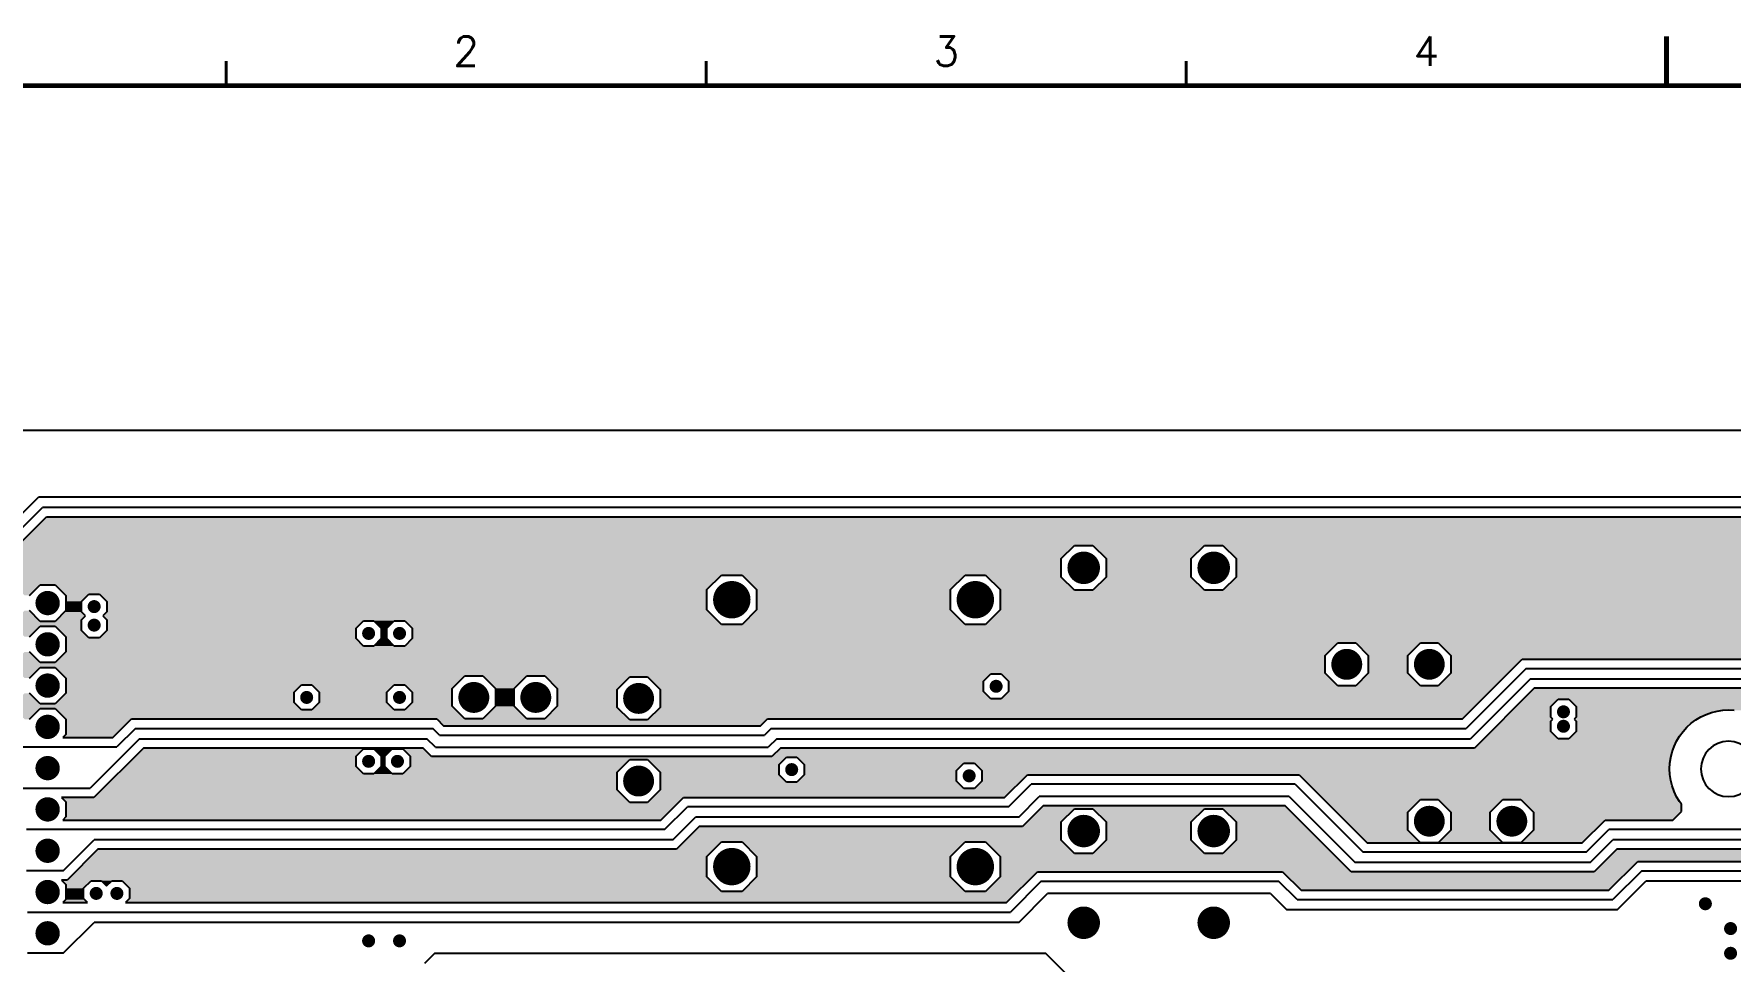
# Model space of a CAD drawing. Extents: x 295 to 953, y 10 to 290.
# Drawn here: x 521.2 to 693.4, y 196.1 to 290.2 of the extents above; entities that cross this region are included whole.
import ezdxf
from ezdxf.enums import TextEntityAlignment as Align

# ---------------------------------------------------------------- set-up
doc = ezdxf.new("R2010")
doc.units = 0
doc.header["$LTSCALE"] = 5
doc.header["$MEASUREMENT"] = 0
doc.layers.get('0').update_dxf_attribs({"linetype": 'CONTINUOUS', "lineweight": 25})
for name, color, linetype in [('L3-INT2_GBR', 2, 'CONTINUOUS'), ('문자', 4, 'CONTINUOUS'), ('테두리', 3, 'CONTINUOUS')]:
    doc.layers.add(name, color=color, linetype=linetype)
doc.styles.get("Standard").update_dxf_attribs({"font": 'simplex.shx'})

# ---------------------------------------------------------------- blocks, each defined once
blk = doc.blocks.new('C')
at = {"layer": '테두리'}
for points, const_width in [([(210, 290), (210, 285)], 0.5), ([(63.75, 287.5), (63.75, 285)], 0.3), ([(112.5, 287.5), (112.5, 285)], 0.3), ([(161.25, 287.5), (161.25, 285)], 0.3), ([(15, 285), (15, 15), (405, 15), (405, 285), (15, 285)], 0.5)]:
    blk.add_lwpolyline(points, dxfattribs=dict(at, const_width=const_width))
at = {"layer": '문자'}
for s, p in [('2', (88.12, 288.5)), ('3', (136.88, 288.5)), ('4', (185.62, 288.5))]:
    blk.add_text(s, height=3, dxfattribs=at).set_placement(p, align=Align.MIDDLE)

msp = doc.modelspace()

# ---------------------------------------------------------------- linework, layer by layer
at = {"color": 7}
for points, const_width in [([(628.64, 236.04, -1), (626.99, 236.04, -1)], 1.65), ([(641.84, 236.04, -1), (640.19, 236.04, -1)], 1.65), ([(593.03, 232.8, -1), (591.13, 232.8, -1)], 1.9), ([(617.76, 232.8, -1), (615.86, 232.8, -1)], 1.9), ([(523.22, 232.46, -1), (521.99, 232.46, -1)], 1.24), ([(527.66, 232.1, -1), (527, 232.1, -1)], 0.66), ([(527.66, 230.22, -1), (527, 230.22, -1)], 0.66), ([(523.22, 228.27, -1), (521.99, 228.27, -1)], 1.24), ([(555.53, 229.38, -1), (554.87, 229.38, -1)], 0.66), ([(558.67, 229.38, -1), (558.01, 229.38, -1)], 0.66), ([(655.31, 226.24, -1), (653.74, 226.24, -1)], 1.57), ([(663.69, 226.24, -1), (662.13, 226.24, -1)], 1.57), ([(523.22, 224.08, -1), (521.99, 224.08, -1)], 1.24), ([(566.67, 222.88, -1), (565.1, 222.88, -1)], 1.57), ([(572.96, 222.88, -1), (571.39, 222.88, -1)], 1.57), ([(583.4, 222.78, -1), (581.83, 222.78, -1)], 1.57), ([(619.25, 224.01, -1), (618.59, 224.01, -1)], 0.66), ([(549.24, 222.88, -1), (548.58, 222.88, -1)], 0.66), ([(558.67, 222.88, -1), (558.01, 222.88, -1)], 0.66), ([(523.22, 219.89, -1), (521.99, 219.89, -1)], 1.24), ([(676.86, 221.42, -1), (676.2, 221.42, -1)], 0.66), ([(676.86, 219.95, -1), (676.2, 219.95, -1)], 0.66), ([(555.53, 216.39, -1), (554.87, 216.39, -1)], 0.66), ([(558.46, 216.39, -1), (557.8, 216.39, -1)], 0.66), ([(523.22, 215.7, -1), (521.99, 215.7, -1)], 1.24), ([(583.4, 214.39, -1), (581.83, 214.39, -1)], 1.57), ([(598.49, 215.55, -1), (597.83, 215.55, -1)], 0.66), ([(616.51, 214.92, -1), (615.85, 214.92, -1)], 0.66), ([(523.22, 211.51, -1), (521.99, 211.51, -1)], 1.24), ([(663.69, 210.31, -1), (662.13, 210.31, -1)], 1.57), ([(672.07, 210.31, -1), (670.51, 210.31, -1)], 1.57), ([(628.64, 209.31, -1), (626.99, 209.31, -1)], 1.65), ([(641.84, 209.31, -1), (640.19, 209.31, -1)], 1.65), ([(523.22, 207.31, -1), (521.99, 207.31, -1)], 1.24), ([(593.03, 205.7, -1), (591.13, 205.7, -1)], 1.9), ([(617.76, 205.7, -1), (615.86, 205.7, -1)], 1.9), ([(523.22, 203.12, -1), (521.99, 203.12, -1)], 1.24), ([(527.87, 202.98, -1), (527.21, 202.98, -1)], 0.66), ([(529.97, 202.98, -1), (529.31, 202.98, -1)], 0.66), ([(628.64, 200, -1), (626.99, 200, -1)], 1.65), ([(641.84, 200, -1), (640.19, 200, -1)], 1.65), ([(691.27, 201.93, -1), (690.61, 201.93, -1)], 0.66), ([(523.22, 198.93, -1), (521.99, 198.93, -1)], 1.24), ([(693.83, 199.41, -1), (693.17, 199.41, -1)], 0.66), ([(555.53, 198.16, -1), (554.87, 198.16, -1)], 0.66), ([(558.67, 198.16, -1), (558.01, 198.16, -1)], 0.66), ([(693.83, 196.9, -1), (693.17, 196.9, -1)], 0.66)]:
    msp.add_lwpolyline(points, format="xyb", close=True, dxfattribs=dict(at, const_width=const_width))
at = {"layer": 'L3-INT2_GBR', "color": 7}
for p, q in [((508.78, 250), (868.48, 250)), ((512.24, 233.78), (521.67, 243.21)), ((721.58, 243.21), (521.67, 243.21)), ((516.22, 236.3), (522.09, 242.16)), ((517.17, 235.9), (522.48, 241.21)), ((720.95, 242.16), (522.09, 242.16)), ((522.48, 241.21), (720.56, 241.21)), ((625.54, 236.98), (626.87, 238.31)), ((626.87, 238.31), (628.75, 238.31)), ((628.75, 238.31), (630.08, 236.98)), ((638.74, 236.98), (640.07, 238.31)), ((640.07, 238.31), (641.95, 238.31)), ((641.95, 238.31), (643.28, 236.98)), ((625.54, 235.1), (625.54, 236.98)), ((630.08, 236.98), (630.08, 235.1)), ((638.74, 235.1), (638.74, 236.98)), ((643.28, 236.98), (643.28, 235.1)), ((520.75, 233.23), (521.84, 234.32)), ((521.84, 234.32), (523.37, 234.32)), ((523.37, 234.32), (524.46, 233.23)), ((589.56, 233.84), (591.04, 235.31)), ((591.04, 235.31), (593.12, 235.31)), ((593.12, 235.31), (594.6, 233.84)), ((614.29, 233.84), (615.77, 235.31)), ((615.77, 235.31), (617.85, 235.31)), ((617.85, 235.31), (619.32, 233.84)), ((626.87, 233.77), (625.54, 235.1)), ((630.08, 235.1), (628.75, 233.77)), ((640.07, 233.77), (638.74, 235.1)), ((643.28, 235.1), (641.95, 233.77)), ((524.46, 233.23), (524.46, 231.69)), ((526.05, 232.63), (526.8, 233.38)), ((526.05, 231.57), (526.05, 232.63)), ((526.8, 233.38), (527.86, 233.38)), ((527.86, 233.38), (528.61, 232.63)), ((528.61, 232.63), (528.61, 231.57)), ((589.56, 231.76), (589.56, 233.84)), ((594.6, 233.84), (594.6, 231.76)), ((614.29, 231.76), (614.29, 233.84)), ((619.32, 233.84), (619.32, 231.76)), ((628.75, 233.77), (626.87, 233.77)), ((641.95, 233.77), (640.07, 233.77)), ((521.84, 230.6), (520.75, 231.69)), ((524.46, 231.69), (523.37, 230.6)), ((526.46, 231.16), (526.05, 231.57)), ((526.05, 230.75), (526.46, 231.16)), ((528.61, 231.57), (528.2, 231.16)), ((528.2, 231.16), (528.61, 230.75)), ((591.04, 230.28), (589.56, 231.76)), ((594.6, 231.76), (593.12, 230.28)), ((615.77, 230.28), (614.29, 231.76)), ((619.32, 231.76), (617.85, 230.28)), ((520.75, 229.04), (521.84, 230.13)), ((523.37, 230.6), (521.84, 230.6)), ((521.84, 230.13), (523.37, 230.13)), ((523.37, 230.13), (524.46, 229.04)), ((526.05, 229.69), (526.05, 230.75)), ((526.8, 228.94), (526.05, 229.69)), ((528.61, 229.69), (527.86, 228.94)), ((528.61, 230.75), (528.61, 229.69)), ((553.92, 229.91), (554.67, 230.66)), ((553.92, 228.85), (553.92, 229.91)), ((554.67, 230.66), (555.73, 230.66)), ((555.73, 230.66), (556.48, 229.91)), ((556.48, 229.91), (556.48, 228.85)), ((557.06, 229.91), (557.81, 230.66)), ((557.06, 228.85), (557.06, 229.91)), ((557.81, 230.66), (558.87, 230.66)), ((558.87, 230.66), (559.62, 229.91)), ((559.62, 229.91), (559.62, 228.85)), ((593.12, 230.28), (591.04, 230.28)), ((617.85, 230.28), (615.77, 230.28)), ((521.84, 226.41), (520.75, 227.5)), ((524.46, 227.5), (523.37, 226.41)), ((524.46, 229.04), (524.46, 227.5)), ((527.86, 228.94), (526.8, 228.94)), ((554.67, 228.1), (553.92, 228.85)), ((555.73, 228.1), (554.67, 228.1)), ((556.48, 228.85), (555.73, 228.1)), ((557.81, 228.1), (557.06, 228.85)), ((558.87, 228.1), (557.81, 228.1)), ((559.62, 228.85), (558.87, 228.1)), ((652.34, 227.14), (653.62, 228.42)), ((653.62, 228.42), (655.43, 228.42)), ((655.43, 228.42), (656.71, 227.14)), ((660.72, 227.14), (662, 228.42)), ((662, 228.42), (663.81, 228.42)), ((663.81, 228.42), (665.1, 227.14)), ((520.75, 224.85), (521.84, 225.93)), ((523.37, 226.41), (521.84, 226.41)), ((521.84, 225.93), (523.37, 225.93)), ((523.37, 225.93), (524.46, 224.85)), ((652.34, 225.33), (652.34, 227.14)), ((656.71, 227.14), (656.71, 225.33)), ((660.72, 225.33), (660.72, 227.14)), ((665.1, 227.14), (665.1, 225.33)), ((666.27, 220.69), (672.35, 226.77)), ((672.74, 225.82), (666.66, 219.74)), ((672.35, 226.77), (703.97, 226.77)), ((672.74, 225.82), (703.58, 225.82)), ((524.46, 224.85), (524.46, 223.31)), ((547.64, 223.41), (548.38, 224.16)), ((548.38, 224.16), (549.44, 224.16)), ((549.44, 224.16), (550.19, 223.41)), ((557.06, 223.41), (557.81, 224.16)), ((557.81, 224.16), (558.87, 224.16)), ((558.87, 224.16), (559.62, 223.41)), ((563.7, 223.79), (564.98, 225.07)), ((564.98, 225.07), (566.79, 225.07)), ((566.79, 225.07), (568.07, 223.79)), ((569.99, 223.79), (571.27, 225.07)), ((571.27, 225.07), (573.08, 225.07)), ((573.08, 225.07), (574.36, 223.79)), ((580.43, 223.68), (581.71, 224.96)), ((581.71, 224.96), (583.52, 224.96)), ((583.52, 224.96), (584.8, 223.68)), ((617.64, 224.54), (618.39, 225.29)), ((617.64, 223.48), (617.64, 224.54)), ((618.39, 225.29), (619.44, 225.29)), ((619.44, 225.29), (620.19, 224.54)), ((620.19, 224.54), (620.19, 223.48)), ((653.62, 224.05), (652.34, 225.33)), ((655.43, 224.05), (653.62, 224.05)), ((656.71, 225.33), (655.43, 224.05)), ((662, 224.05), (660.72, 225.33)), ((663.81, 224.05), (662, 224.05)), ((665.1, 225.33), (663.81, 224.05)), ((673.18, 224.77), (667.1, 218.69)), ((673.18, 224.77), (703.14, 224.77)), ((521.84, 222.22), (520.75, 223.31)), ((523.37, 222.22), (521.84, 222.22)), ((524.46, 223.31), (523.37, 222.22)), ((547.64, 222.35), (547.64, 223.41)), ((548.38, 221.61), (547.64, 222.35)), ((550.19, 222.35), (549.44, 221.61)), ((550.19, 223.41), (550.19, 222.35)), ((557.06, 222.35), (557.06, 223.41)), ((557.81, 221.61), (557.06, 222.35)), ((559.62, 222.35), (558.87, 221.61)), ((559.62, 223.41), (559.62, 222.35)), ((563.7, 221.98), (563.7, 223.79)), ((568.07, 223.79), (568.07, 221.98)), ((569.99, 221.98), (569.99, 223.79)), ((574.36, 223.79), (574.36, 221.98)), ((580.43, 221.87), (580.43, 223.68)), ((584.8, 223.68), (584.8, 221.87)), ((618.39, 222.73), (617.64, 223.48)), ((619.44, 222.73), (618.39, 222.73)), ((620.19, 223.48), (619.44, 222.73)), ((673.57, 223.82), (667.49, 217.74)), ((702.75, 223.82), (673.57, 223.82)), ((675.25, 221.95), (676, 222.7)), ((676, 222.7), (677.06, 222.7)), ((677.06, 222.7), (677.81, 221.95)), ((520.75, 220.66), (521.84, 221.74)), ((521.84, 221.74), (523.37, 221.74)), ((523.37, 221.74), (524.46, 220.66)), ((524.46, 220.66), (524.46, 219.12)), ((529.24, 218.8), (531.13, 220.69)), ((531.13, 220.69), (562.12, 220.69)), ((549.44, 221.61), (548.38, 221.61)), ((558.87, 221.61), (557.81, 221.61)), ((562.12, 220.69), (562.8, 220.01)), ((564.98, 220.7), (563.7, 221.98)), ((566.79, 220.7), (564.98, 220.7)), ((568.07, 221.98), (566.79, 220.7)), ((571.27, 220.7), (569.99, 221.98)), ((573.08, 220.7), (571.27, 220.7)), ((574.36, 221.98), (573.08, 220.7)), ((581.71, 220.59), (580.43, 221.87)), ((583.52, 220.59), (581.71, 220.59)), ((584.8, 221.87), (583.52, 220.59)), ((595.01, 220.01), (595.69, 220.69)), ((595.69, 220.69), (666.27, 220.69)), ((675.25, 220.89), (675.25, 221.95)), ((675.45, 220.68), (675.25, 220.89)), ((675.25, 220.48), (675.45, 220.68)), ((675.25, 219.42), (675.25, 220.48)), ((677.81, 220.89), (677.61, 220.68)), ((677.61, 220.68), (677.81, 220.48)), ((677.81, 221.95), (677.81, 220.89)), ((677.81, 220.48), (677.81, 219.42)), ((689.5, 220.25), (689.97, 220.6)), ((689.97, 220.6), (690.47, 220.9)), ((690.47, 220.9), (691.01, 221.15)), ((691.01, 221.15), (691.56, 221.35)), ((691.56, 221.35), (692.13, 221.49)), ((692.13, 221.49), (692.71, 221.58)), ((692.71, 221.58), (693.29, 221.61)), ((693.29, 221.61), (693.88, 221.58)), ((524.46, 219.12), (524.15, 218.8)), ((524.15, 218.8), (529.24, 218.8)), ((531.52, 219.74), (529.64, 217.85)), ((531.52, 219.74), (561.72, 219.74)), ((562.4, 219.06), (561.72, 219.74)), ((562.4, 219.06), (595.4, 219.06)), ((562.8, 220.01), (595.01, 220.01)), ((596.08, 219.74), (595.4, 219.06)), ((596.08, 219.74), (666.66, 219.74)), ((676, 218.67), (675.25, 219.42)), ((677.81, 219.42), (677.06, 218.67)), ((688.02, 218.44), (688.32, 218.95)), ((688.32, 218.95), (688.67, 219.42)), ((688.67, 219.42), (689.06, 219.85)), ((689.06, 219.85), (689.5, 220.25)), ((517.06, 217.85), (529.64, 217.85)), ((531.94, 218.69), (526.91, 213.66)), ((532.33, 217.74), (527.3, 212.71)), ((531.94, 218.69), (561.12, 218.69)), ((560.73, 217.74), (532.33, 217.74)), ((553.92, 216.92), (554.67, 217.67)), ((554.67, 217.67), (555.73, 217.67)), ((555.73, 217.67), (556.48, 216.92)), ((556.86, 216.92), (557.6, 217.67)), ((557.6, 217.67), (558.66, 217.67)), ((558.66, 217.67), (559.41, 216.92)), ((561.6, 216.88), (560.73, 217.74)), ((561.99, 217.82), (561.12, 218.69)), ((561.99, 217.82), (595.77, 217.82)), ((596.64, 218.69), (595.77, 217.82)), ((597.03, 217.74), (596.16, 216.88)), ((596.64, 218.69), (667.1, 218.69)), ((667.49, 217.74), (597.03, 217.74)), ((677.06, 218.67), (676, 218.67)), ((687.43, 216.79), (687.57, 217.36)), ((687.57, 217.36), (687.77, 217.91)), ((687.77, 217.91), (688.02, 218.44)), ((553.92, 215.86), (553.92, 216.92)), ((554.67, 215.11), (553.92, 215.86)), ((556.48, 215.86), (555.73, 215.11)), ((556.48, 216.92), (556.48, 215.86)), ((556.86, 215.86), (556.86, 216.92)), ((557.6, 215.11), (556.86, 215.86)), ((559.41, 215.86), (558.66, 215.11)), ((559.41, 216.92), (559.41, 215.86)), ((596.16, 216.88), (561.6, 216.88)), ((580.43, 215.3), (581.71, 216.58)), ((580.43, 213.49), (580.43, 215.3)), ((581.71, 216.58), (583.52, 216.58)), ((583.52, 216.58), (584.8, 215.3)), ((584.8, 215.3), (584.8, 213.49)), ((596.88, 216.08), (597.63, 216.83)), ((596.88, 215.02), (596.88, 216.08)), ((597.63, 216.83), (598.69, 216.83)), ((598.69, 216.83), (599.44, 216.08)), ((599.44, 216.08), (599.44, 215.02)), ((614.9, 215.45), (615.65, 216.2)), ((614.9, 214.39), (614.9, 215.45)), ((615.65, 216.2), (616.71, 216.2)), ((616.71, 216.2), (617.46, 215.45)), ((617.46, 215.45), (617.46, 214.39)), ((687.31, 215.62), (687.34, 216.21)), ((687.34, 215.04), (687.31, 215.62)), ((687.34, 216.21), (687.43, 216.79)), ((517.06, 213.66), (526.91, 213.66)), ((555.73, 215.11), (554.67, 215.11)), ((558.66, 215.11), (557.6, 215.11)), ((597.63, 214.27), (596.88, 215.02)), ((598.69, 214.27), (597.63, 214.27)), ((599.44, 215.02), (598.69, 214.27)), ((615.65, 213.64), (614.9, 214.39)), ((616.71, 213.64), (615.65, 213.64)), ((617.46, 214.39), (616.71, 213.64)), ((619.78, 212.73), (622.09, 215.03)), ((620.18, 211.78), (622.48, 214.08)), ((622.09, 215.03), (649.68, 215.03)), ((649.29, 214.08), (622.48, 214.08)), ((649.29, 214.08), (656.2, 207.17)), ((649.68, 215.03), (656.6, 208.12)), ((687.43, 214.46), (687.34, 215.04)), ((687.57, 213.89), (687.43, 214.46)), ((687.77, 213.33), (687.57, 213.89)), ((524.02, 212.71), (524.46, 212.27)), ((527.3, 212.71), (524.02, 212.71)), ((524.46, 212.27), (524.46, 210.74)), ((581.71, 212.21), (580.43, 213.49)), ((583.52, 212.21), (581.71, 212.21)), ((584.8, 213.49), (583.52, 212.21)), ((584.87, 210.42), (587.17, 212.73)), ((587.17, 212.73), (619.78, 212.73)), ((621.21, 210.73), (623.3, 212.83)), ((623.7, 211.88), (621.6, 209.78)), ((648.66, 212.83), (623.3, 212.83)), ((648.27, 211.88), (623.7, 211.88)), ((654.97, 205.17), (648.27, 211.88)), ((648.66, 212.83), (655.37, 206.12)), ((660.72, 211.22), (662, 212.5)), ((662, 212.5), (663.81, 212.5)), ((663.81, 212.5), (665.1, 211.22)), ((669.1, 211.22), (670.39, 212.5)), ((670.39, 212.5), (672.2, 212.5)), ((672.2, 212.5), (673.48, 211.22)), ((688.02, 212.8), (687.77, 213.33)), ((688.32, 212.3), (688.02, 212.8)), ((688.5, 212.05), (688.32, 212.3)), ((688.5, 211.28), (688.5, 212.05)), ((524.46, 210.74), (524.15, 210.42)), ((524.15, 210.42), (584.87, 210.42)), ((585.26, 209.47), (587.57, 211.78)), ((586.09, 208.42), (588.39, 210.73)), ((620.18, 211.78), (587.57, 211.78)), ((621.21, 210.73), (588.39, 210.73)), ((625.54, 210.25), (626.87, 211.58)), ((625.54, 208.37), (625.54, 210.25)), ((626.87, 211.58), (628.75, 211.58)), ((628.75, 211.58), (630.08, 210.25)), ((630.08, 210.25), (630.08, 208.37)), ((638.74, 210.25), (640.07, 211.58)), ((638.74, 208.37), (638.74, 210.25)), ((640.07, 211.58), (641.95, 211.58)), ((641.95, 211.58), (643.28, 210.25)), ((643.28, 210.25), (643.28, 208.37)), ((660.72, 209.41), (660.72, 211.22)), ((665.1, 211.22), (665.1, 209.41)), ((669.1, 209.41), (669.1, 211.22)), ((673.48, 211.22), (673.48, 209.41)), ((678.44, 208.12), (680.75, 210.42)), ((680.75, 210.42), (687.65, 210.42)), ((687.65, 210.42), (688.5, 211.28)), ((585.26, 209.47), (520.45, 209.47)), ((524.19, 205.28), (527.33, 208.42)), ((586.09, 208.42), (527.33, 208.42)), ((588.78, 209.78), (586.48, 207.48)), ((621.6, 209.78), (588.78, 209.78)), ((662, 208.12), (660.72, 209.41)), ((665.1, 209.41), (663.81, 208.12)), ((670.39, 208.12), (669.1, 209.41)), ((673.48, 209.41), (672.2, 208.12)), ((678.83, 207.17), (681.14, 209.47)), ((679.25, 206.12), (681.56, 208.42)), ((705.01, 209.47), (681.14, 209.47)), ((705.45, 208.42), (681.56, 208.42)), ((527.72, 207.48), (524.58, 204.33)), ((586.48, 207.48), (527.72, 207.48)), ((589.56, 206.74), (591.04, 208.22)), ((589.56, 204.66), (589.56, 206.74)), ((591.04, 208.22), (593.12, 208.22)), ((593.12, 208.22), (594.6, 206.74)), ((594.6, 206.74), (594.6, 204.66)), ((614.29, 206.74), (615.77, 208.22)), ((614.29, 204.66), (614.29, 206.74)), ((615.77, 208.22), (617.85, 208.22)), ((617.85, 208.22), (619.32, 206.74)), ((619.32, 206.74), (619.32, 204.66)), ((626.87, 207.04), (625.54, 208.37)), ((628.75, 207.04), (626.87, 207.04)), ((630.08, 208.37), (628.75, 207.04)), ((640.07, 207.04), (638.74, 208.37)), ((641.95, 207.04), (640.07, 207.04)), ((643.28, 208.37), (641.95, 207.04)), ((678.83, 207.17), (656.2, 207.17)), ((656.6, 208.12), (678.44, 208.12)), ((663.81, 208.12), (662, 208.12)), ((672.2, 208.12), (670.39, 208.12)), ((681.95, 207.48), (679.65, 205.17)), ((705.84, 207.48), (681.95, 207.48)), ((524.19, 205.28), (520.45, 205.28)), ((619.98, 202.04), (623.12, 205.18)), ((623.12, 205.18), (648, 205.18)), ((648, 205.18), (649.89, 203.3)), ((679.65, 205.17), (654.97, 205.17)), ((679.25, 206.12), (655.37, 206.12)), ((681.15, 203.3), (684.08, 206.23)), ((684.48, 205.28), (681.54, 202.35)), ((684.08, 206.23), (735.39, 206.23)), ((684.48, 205.28), (734.99, 205.28)), ((524.02, 204.33), (524.46, 203.89)), ((524.58, 204.33), (524.02, 204.33)), ((524.46, 203.89), (524.46, 202.35)), ((526.26, 203.51), (527.01, 204.26)), ((526.26, 202.45), (526.26, 203.51)), ((527.01, 204.26), (528.07, 204.26)), ((528.07, 204.26), (528.59, 203.74)), ((528.59, 203.74), (529.11, 204.26)), ((529.11, 204.26), (530.16, 204.26)), ((530.16, 204.26), (530.91, 203.51)), ((530.91, 203.51), (530.91, 202.45)), ((591.04, 203.18), (589.56, 204.66)), ((594.6, 204.66), (593.12, 203.18)), ((615.77, 203.18), (614.29, 204.66)), ((619.32, 204.66), (617.85, 203.18)), ((623.51, 204.23), (620.37, 201.09)), ((623.51, 204.23), (647.61, 204.23)), ((649.5, 202.35), (647.61, 204.23)), ((649.89, 203.3), (681.15, 203.3)), ((681.98, 201.3), (684.91, 204.23)), ((734.56, 204.23), (684.91, 204.23)), ((524.46, 202.35), (524.15, 202.04)), ((524.15, 202.04), (526.67, 202.04)), ((526.67, 202.04), (526.26, 202.45)), ((530.91, 202.45), (530.51, 202.04)), ((530.51, 202.04), (619.98, 202.04)), ((593.12, 203.18), (591.04, 203.18)), ((617.85, 203.18), (615.77, 203.18)), ((621.21, 200.04), (624.14, 202.98)), ((646.77, 202.98), (624.14, 202.98)), ((646.77, 202.98), (648.45, 201.3)), ((649.5, 202.35), (681.54, 202.35)), ((520.57, 201.09), (620.37, 201.09)), ((524.19, 196.9), (527.33, 200.04)), ((621.21, 200.04), (527.33, 200.04)), ((681.98, 201.3), (648.45, 201.3)), ((524.19, 196.9), (520.57, 196.9)), ((561.91, 196.9), (560.86, 195.85)), ((561.91, 196.9), (623.93, 196.9)), ((630.01, 190.82), (623.93, 196.9))]:
    msp.add_line(p, q, dxfattribs=at)
for start, end in [(0, 180), (180, 0)]:
    msp.add_arc((693.29, 215.62), 2.81, start, end, dxfattribs=at)
for points in [[(721.06, 240.72), (720.56, 241.21), (521.99, 240.72), (522.48, 241.21)], [(702.91, 238.91), (702.91, 239.97), (520.18, 238.91), (521.24, 239.97)], [(702.91, 239.97), (703.51, 240.57), (521.24, 239.97), (521.84, 240.57)], [(703.51, 240.57), (703.66, 240.72), (521.84, 240.57), (521.99, 240.72)], [(625.54, 236.98), (626.87, 238.31), (518.25, 236.98), (519.58, 238.31)], [(703.51, 238.31), (702.91, 238.91), (519.58, 238.31), (520.18, 238.91)], [(640.07, 238.31), (640.07, 238.31), (628.75, 238.31), (626.87, 238.31)], [(638.74, 236.98), (640.07, 238.31), (630.08, 236.98), (628.75, 238.31)], [(703.51, 238.31), (703.51, 238.31), (641.95, 238.31), (640.07, 238.31)], [(703.66, 238.16), (703.51, 238.31), (642.1, 238.16), (641.95, 238.31)], [(737.37, 236.98), (736.19, 238.16), (643.28, 236.98), (642.1, 238.16)], [(625.54, 235.9), (625.54, 236.98), (517.17, 235.9), (518.25, 236.98)], [(638.74, 235.1), (638.74, 236.98), (630.08, 235.1), (630.08, 236.98)], [(738.16, 236.18), (737.37, 236.98), (643.28, 236.18), (643.28, 236.98)], [(744.82, 235.97), (744.82, 236.18), (643.28, 235.97), (643.28, 236.18)], [(745.53, 235.27), (744.82, 235.97), (643.28, 235.27), (643.28, 235.97)], [(625.54, 235.31), (625.54, 235.9), (517.17, 235.31), (517.17, 235.9)], [(590.04, 234.32), (591.04, 235.31), (517.17, 234.32), (517.17, 235.31)], [(521.84, 234.32), (521.84, 234.32), (519.18, 234.32), (517.64, 234.32)], [(520.75, 233.23), (521.84, 234.32), (520.27, 233.23), (519.18, 234.32)], [(590.04, 234.32), (590.04, 234.32), (523.37, 234.32), (521.84, 234.32)], [(589.56, 233.84), (590.04, 234.32), (523.85, 233.84), (523.37, 234.32)], [(615.77, 235.31), (615.77, 235.31), (593.12, 235.31), (591.04, 235.31)], [(614.29, 233.84), (615.77, 235.31), (594.6, 233.84), (593.12, 235.31)], [(625.54, 235.31), (625.54, 235.31), (617.85, 235.31), (615.77, 235.31)], [(625.54, 235.1), (625.54, 235.31), (618.07, 235.1), (617.85, 235.31)], [(626.8, 233.84), (625.54, 235.1), (619.32, 233.84), (618.07, 235.1)], [(640.07, 233.77), (638.74, 235.1), (628.75, 233.77), (630.08, 235.1)], [(718.21, 233.77), (718.21, 234.52), (641.95, 233.77), (642.7, 234.52)], [(718.21, 234.52), (718.79, 235.1), (642.7, 234.52), (643.28, 235.1)], [(718.79, 235.1), (718.96, 235.27), (643.28, 235.1), (643.28, 235.27)], [(589.56, 233.38), (589.56, 233.84), (524.31, 233.38), (523.85, 233.84)], [(526.65, 233.23), (526.8, 233.38), (524.46, 233.23), (524.31, 233.38)], [(526.05, 232.63), (526.65, 233.23), (524.46, 232.63), (524.46, 233.23)], [(526.05, 231.69), (526.05, 232.63), (524.46, 231.69), (524.46, 232.63)], [(589.56, 233.38), (589.56, 233.38), (527.86, 233.38), (526.8, 233.38)], [(589.56, 232.63), (589.56, 233.38), (528.61, 232.63), (527.86, 233.38)], [(589.56, 231.76), (589.56, 232.63), (528.61, 231.76), (528.61, 232.63)], [(614.29, 231.76), (614.29, 233.84), (594.6, 231.76), (594.6, 233.84)], [(626.87, 233.77), (626.8, 233.84), (619.32, 233.77), (619.32, 233.84)], [(718.21, 233.46), (718.21, 233.77), (619.32, 233.46), (619.32, 233.77)], [(718.73, 232.94), (718.21, 233.46), (619.32, 232.94), (619.32, 233.46)], [(718.21, 232.42), (718.73, 232.94), (619.32, 232.42), (619.32, 232.94)], [(521.84, 230.6), (520.75, 231.69), (519.18, 230.6), (520.27, 231.69)], [(526.05, 230.75), (526.46, 231.16), (523.52, 230.75), (523.93, 231.16)], [(526.46, 231.16), (526.05, 231.57), (523.93, 231.16), (524.34, 231.57)], [(526.05, 231.57), (526.05, 231.69), (524.34, 231.57), (524.46, 231.69)], [(590.16, 231.16), (589.75, 231.57), (528.2, 231.16), (528.61, 231.57)], [(590.57, 230.75), (590.16, 231.16), (528.61, 230.75), (528.2, 231.16)], [(589.75, 231.57), (589.56, 231.76), (528.61, 231.57), (528.61, 231.76)], [(615.77, 230.28), (614.29, 231.76), (593.12, 230.28), (594.6, 231.76)], [(718.96, 230.62), (718.76, 230.82), (618.18, 230.62), (618.39, 230.82)], [(718.76, 230.82), (718.21, 231.36), (618.39, 230.82), (618.93, 231.36)], [(718.21, 231.36), (718.21, 231.76), (618.93, 231.36), (619.32, 231.76)], [(718.21, 231.76), (718.21, 232.42), (619.32, 231.76), (619.32, 232.42)], [(526.05, 230.13), (526.05, 230.6), (517.17, 230.13), (517.17, 230.6)], [(521.84, 230.13), (521.84, 230.13), (519.18, 230.13), (517.64, 230.13)], [(520.75, 229.04), (521.84, 230.13), (520.27, 229.04), (519.18, 230.13)], [(526.05, 230.6), (526.05, 230.6), (521.84, 230.6), (523.37, 230.6)], [(526.05, 230.13), (526.05, 230.13), (523.37, 230.13), (521.84, 230.13)], [(526.05, 230.6), (526.05, 230.75), (523.37, 230.6), (523.52, 230.75)], [(526.05, 229.69), (526.05, 230.13), (523.81, 229.69), (523.37, 230.13)], [(526.7, 229.04), (526.05, 229.69), (524.46, 229.04), (523.81, 229.69)], [(553.92, 228.94), (553.92, 229.69), (527.86, 228.94), (528.61, 229.69)], [(590.66, 230.66), (590.57, 230.75), (528.61, 230.66), (528.61, 230.75)], [(553.92, 229.91), (554.67, 230.66), (528.61, 229.91), (528.61, 230.66)], [(553.92, 229.69), (553.92, 229.91), (528.61, 229.69), (528.61, 229.91)], [(557.81, 230.66), (557.81, 230.66), (555.73, 230.66), (554.67, 230.66)], [(557.06, 229.91), (557.81, 230.66), (556.48, 229.91), (555.73, 230.66)], [(557.06, 228.85), (557.06, 229.91), (556.48, 228.85), (556.48, 229.91)], [(590.66, 230.66), (590.66, 230.66), (558.87, 230.66), (557.81, 230.66)], [(591.04, 230.28), (590.66, 230.66), (559.25, 230.28), (558.87, 230.66)], [(745.44, 229.91), (745.07, 230.28), (559.62, 229.91), (559.25, 230.28)], [(745.57, 229.78), (745.44, 229.91), (559.62, 229.78), (559.62, 229.91)], [(752.37, 229.06), (752.37, 229.78), (559.62, 229.06), (559.62, 229.78)], [(745.07, 230.28), (744.82, 230.53), (617.85, 230.28), (618.1, 230.53)], [(744.82, 230.53), (744.82, 230.62), (618.1, 230.53), (618.18, 230.62)], [(521.84, 226.41), (520.75, 227.5), (519.18, 226.41), (520.27, 227.5)], [(652.34, 227.14), (652.7, 227.5), (524.1, 227.14), (524.46, 227.5)], [(526.8, 228.94), (526.7, 229.04), (524.46, 228.94), (524.46, 229.04)], [(553.92, 228.85), (553.92, 228.94), (524.46, 228.85), (524.46, 228.94)], [(554.67, 228.1), (553.92, 228.85), (524.46, 228.1), (524.46, 228.85)], [(652.7, 227.5), (653.3, 228.1), (524.46, 227.5), (524.46, 228.1)], [(557.81, 228.1), (557.06, 228.85), (555.73, 228.1), (556.48, 228.85)], [(653.3, 228.1), (653.3, 228.1), (557.81, 228.1), (558.87, 228.1)], [(653.3, 228.1), (653.62, 228.42), (558.87, 228.1), (559.19, 228.42)], [(752.76, 228.42), (752.88, 228.54), (559.19, 228.42), (559.31, 228.54)], [(752.88, 228.54), (752.57, 228.85), (559.31, 228.54), (559.62, 228.85)], [(752.57, 228.85), (752.37, 229.06), (559.62, 228.85), (559.62, 229.06)], [(662, 228.42), (662, 228.42), (655.43, 228.42), (653.62, 228.42)], [(660.72, 227.14), (662, 228.42), (656.71, 227.14), (655.43, 228.42)], [(752.76, 228.42), (752.76, 228.42), (663.81, 228.42), (662, 228.42)], [(752.37, 228.02), (752.76, 228.42), (664.21, 228.02), (663.81, 228.42)], [(752.37, 227.52), (752.37, 228.02), (664.72, 227.52), (664.21, 228.02)], [(735.35, 227.14), (735.72, 227.52), (665.1, 227.14), (664.72, 227.52)], [(652.34, 225.93), (652.34, 226.41), (517.17, 225.93), (517.17, 226.41)], [(521.84, 225.93), (521.84, 225.93), (519.18, 225.93), (517.64, 225.93)], [(520.75, 224.85), (521.84, 225.93), (520.27, 224.85), (519.18, 225.93)], [(652.34, 226.41), (652.34, 226.41), (521.84, 226.41), (523.37, 226.41)], [(652.34, 225.93), (652.34, 225.93), (523.37, 225.93), (521.84, 225.93)], [(652.34, 226.41), (652.34, 227.14), (523.37, 226.41), (524.1, 227.14)], [(652.34, 225.33), (652.34, 225.93), (523.98, 225.33), (523.37, 225.93)], [(660.72, 225.33), (660.72, 227.14), (656.71, 225.33), (656.71, 227.14)], [(734.97, 226.77), (735.35, 227.14), (665.1, 226.77), (665.1, 227.14)], [(670.91, 225.33), (672.35, 226.77), (665.1, 225.33), (665.1, 226.77)], [(734.97, 226.77), (734.97, 226.77), (703.97, 226.77), (672.35, 226.77)], [(652.38, 225.29), (652.34, 225.33), (524.02, 225.29), (523.98, 225.33)], [(618.16, 225.07), (618.39, 225.29), (524.24, 225.07), (524.02, 225.29)], [(564.76, 224.85), (564.98, 225.07), (524.46, 224.85), (524.24, 225.07)], [(564.07, 224.16), (564.76, 224.85), (524.46, 224.16), (524.46, 224.85)], [(547.64, 223.41), (548.38, 224.16), (524.46, 223.41), (524.46, 224.16)], [(557.81, 224.16), (557.81, 224.16), (549.44, 224.16), (548.38, 224.16)], [(557.06, 223.41), (557.81, 224.16), (550.19, 223.41), (549.44, 224.16)], [(564.07, 224.16), (564.07, 224.16), (558.87, 224.16), (557.81, 224.16)], [(563.7, 223.79), (564.07, 224.16), (559.25, 223.79), (558.87, 224.16)], [(571.27, 225.07), (571.27, 225.07), (566.79, 225.07), (564.98, 225.07)], [(569.99, 223.79), (571.27, 225.07), (568.07, 223.79), (566.79, 225.07)], [(618.16, 225.07), (618.16, 225.07), (573.08, 225.07), (571.27, 225.07)], [(618.06, 224.96), (618.16, 225.07), (573.19, 224.96), (573.08, 225.07)], [(580.54, 223.79), (581.71, 224.96), (574.36, 223.79), (573.19, 224.96)], [(618.06, 224.96), (618.06, 224.96), (583.52, 224.96), (581.71, 224.96)], [(617.64, 224.54), (618.06, 224.96), (583.94, 224.54), (583.52, 224.96)], [(617.64, 223.68), (617.64, 224.54), (584.8, 223.68), (583.94, 224.54)], [(652.38, 225.29), (652.38, 225.29), (619.44, 225.29), (618.39, 225.29)], [(653.13, 224.54), (652.38, 225.29), (620.19, 224.54), (619.44, 225.29)], [(653.62, 224.05), (653.13, 224.54), (620.19, 224.05), (620.19, 224.54)], [(669.07, 223.48), (669.63, 224.05), (620.19, 223.48), (620.19, 224.05)], [(662, 224.05), (660.72, 225.33), (655.43, 224.05), (656.71, 225.33)], [(669.63, 224.05), (670.91, 225.33), (663.81, 224.05), (665.1, 225.33)], [(548.25, 221.74), (547.77, 222.22), (517.17, 221.74), (517.17, 222.22)], [(521.84, 222.22), (520.75, 223.31), (519.18, 222.22), (520.27, 223.31)], [(547.77, 222.22), (547.64, 222.35), (523.37, 222.22), (523.51, 222.35)], [(547.64, 222.35), (547.64, 223.31), (523.51, 222.35), (524.46, 223.31)], [(547.64, 223.31), (547.64, 223.41), (524.46, 223.31), (524.46, 223.41)], [(557.81, 221.61), (557.06, 222.35), (549.44, 221.61), (550.19, 222.35)], [(557.06, 222.35), (557.06, 223.41), (550.19, 222.35), (550.19, 223.41)], [(563.7, 223.41), (563.7, 223.79), (559.62, 223.41), (559.25, 223.79)], [(563.7, 221.98), (563.7, 222.35), (559.25, 221.98), (559.62, 222.35)], [(563.7, 222.35), (563.7, 223.41), (559.62, 222.35), (559.62, 223.41)], [(569.99, 221.98), (569.99, 223.79), (568.07, 221.98), (568.07, 223.79)], [(580.43, 223.68), (580.54, 223.79), (574.36, 223.68), (574.36, 223.79)], [(580.43, 221.98), (580.43, 223.68), (574.36, 221.98), (574.36, 223.68)], [(617.64, 223.48), (617.64, 223.68), (584.8, 223.48), (584.8, 223.68)], [(618.39, 222.73), (617.64, 223.48), (584.8, 222.73), (584.8, 223.48)], [(667.45, 221.87), (668.32, 222.73), (584.8, 221.87), (584.8, 222.73)], [(668.32, 222.73), (669.07, 223.48), (619.44, 222.73), (620.19, 223.48)], [(675.25, 221.95), (676, 222.7), (671.7, 221.95), (672.44, 222.7)], [(703.88, 222.7), (702.75, 223.82), (672.44, 222.7), (673.57, 223.82)], [(702.75, 223.82), (702.75, 223.82), (676, 223.82), (702.75, 223.82)], [(703.88, 222.7), (703.88, 222.7), (677.06, 222.7), (676, 222.7)], [(704.62, 221.95), (703.88, 222.7), (677.81, 221.95), (677.06, 222.7)], [(521.84, 221.74), (521.84, 221.74), (519.18, 221.74), (517.64, 221.74)], [(520.75, 220.66), (521.84, 221.74), (520.27, 220.66), (519.18, 221.74)], [(548.25, 221.74), (548.25, 221.74), (523.37, 221.74), (521.84, 221.74)], [(548.38, 221.61), (548.25, 221.74), (523.51, 221.61), (523.37, 221.74)], [(564.98, 220.7), (564.07, 221.61), (524.42, 220.7), (523.51, 221.61)], [(581.61, 220.69), (581.6, 220.7), (524.43, 220.69), (524.42, 220.7)], [(531.1, 220.66), (531.13, 220.69), (524.46, 220.66), (524.43, 220.69)], [(529.56, 219.12), (531.1, 220.66), (524.46, 219.12), (524.46, 220.66)], [(581.61, 220.69), (581.61, 220.69), (562.12, 220.69), (531.13, 220.69)], [(564.07, 221.61), (563.7, 221.98), (558.87, 221.61), (559.25, 221.98)], [(581.71, 220.59), (581.61, 220.69), (562.22, 220.59), (562.12, 220.69)], [(595.01, 220.01), (595.59, 220.59), (562.8, 220.01), (562.22, 220.59)], [(571.27, 220.7), (569.99, 221.98), (566.79, 220.7), (568.07, 221.98)], [(581.6, 220.7), (580.43, 221.87), (573.08, 220.7), (574.25, 221.87)], [(580.43, 221.87), (580.43, 221.98), (574.25, 221.87), (574.36, 221.98)], [(595.59, 220.59), (595.69, 220.69), (583.52, 220.59), (583.62, 220.69)], [(666.27, 220.69), (667.45, 221.87), (583.62, 220.69), (584.8, 221.87)], [(675.25, 219.42), (675.25, 220.48), (669.17, 219.42), (670.23, 220.48)], [(675.25, 220.48), (675.41, 220.64), (670.23, 220.48), (670.39, 220.64)], [(675.41, 220.64), (675.45, 220.68), (670.39, 220.64), (670.43, 220.68)], [(675.45, 220.68), (675.25, 220.89), (670.43, 220.68), (670.64, 220.89)], [(675.25, 220.89), (675.25, 221.95), (670.64, 220.89), (671.7, 221.95)], [(690.12, 220.68), (690.46, 220.89), (677.61, 220.68), (677.81, 220.89)], [(689.97, 220.6), (690.12, 220.68), (677.69, 220.6), (677.61, 220.68)], [(689.81, 220.48), (689.97, 220.6), (677.81, 220.48), (677.69, 220.6)], [(704.97, 221.61), (704.62, 221.95), (677.81, 221.61), (677.81, 221.95)], [(692.71, 221.58), (693.29, 221.61), (677.81, 221.58), (677.81, 221.61)], [(692.13, 221.49), (692.71, 221.58), (677.81, 221.49), (677.81, 221.58)], [(691.56, 221.35), (692.13, 221.49), (677.81, 221.35), (677.81, 221.49)], [(691.01, 221.15), (691.56, 221.35), (677.81, 221.15), (677.81, 221.35)], [(690.47, 220.9), (691.01, 221.15), (677.81, 220.9), (677.81, 221.15)], [(690.46, 220.89), (690.47, 220.9), (677.81, 220.89), (677.81, 220.9)], [(689.5, 220.25), (689.81, 220.48), (677.81, 220.25), (677.81, 220.48)], [(705, 221.58), (704.97, 221.61), (693.88, 221.58), (693.29, 221.61)], [(529.24, 218.8), (529.56, 219.12), (524.15, 218.8), (524.46, 219.12)], [(676, 218.67), (675.25, 219.42), (668.42, 218.67), (669.17, 219.42)], [(688.16, 218.67), (688.32, 218.95), (677.06, 218.67), (677.33, 218.95)], [(688.32, 218.95), (688.67, 219.42), (677.33, 218.95), (677.81, 219.42)], [(689.06, 219.85), (689.5, 220.25), (677.81, 219.85), (677.81, 220.25)], [(688.67, 219.42), (689.06, 219.85), (677.81, 219.42), (677.81, 219.85)], [(553.92, 216.92), (554.67, 217.67), (531.51, 216.92), (532.26, 217.67)], [(560.81, 217.67), (560.73, 217.74), (532.26, 217.67), (532.33, 217.74)], [(557.6, 217.67), (557.6, 217.67), (555.73, 217.67), (554.67, 217.67)], [(556.86, 216.92), (557.6, 217.67), (556.48, 216.92), (555.73, 217.67)], [(560.73, 217.74), (560.73, 217.74), (557.6, 217.74), (560.73, 217.74)], [(560.81, 217.67), (560.81, 217.67), (558.66, 217.67), (557.6, 217.67)], [(561.56, 216.92), (560.81, 217.67), (559.41, 216.92), (558.66, 217.67)], [(687.45, 216.88), (687.57, 217.36), (596.16, 216.88), (596.65, 217.36)], [(687.57, 217.36), (687.71, 217.74), (596.65, 217.36), (597.03, 217.74)], [(687.71, 217.74), (687.71, 217.74), (662, 217.74), (667.49, 217.74)], [(687.71, 217.74), (687.77, 217.91), (667.49, 217.74), (667.66, 217.91)], [(687.77, 217.91), (688.02, 218.44), (667.66, 217.91), (668.19, 218.44)], [(688.02, 218.44), (688.16, 218.67), (668.19, 218.44), (668.42, 218.67)], [(554.67, 215.11), (553.92, 215.86), (529.7, 215.11), (530.45, 215.86)], [(553.92, 215.86), (553.92, 216.92), (530.45, 215.86), (531.51, 216.92)], [(557.6, 215.11), (556.86, 215.86), (555.73, 215.11), (556.48, 215.86)], [(556.86, 215.86), (556.86, 216.92), (556.48, 215.86), (556.48, 216.92)], [(580.43, 215.11), (580.43, 215.3), (558.66, 215.11), (558.85, 215.3)], [(580.43, 215.3), (580.99, 215.86), (558.85, 215.3), (559.41, 215.86)], [(561.6, 216.88), (561.56, 216.92), (559.41, 216.88), (559.41, 216.92)], [(687.44, 216.83), (687.45, 216.88), (559.41, 216.83), (559.41, 216.88)], [(597.38, 216.58), (597.63, 216.83), (559.41, 216.58), (559.41, 216.83)], [(580.99, 215.86), (581.71, 216.58), (559.41, 215.86), (559.41, 216.58)], [(687.45, 216.88), (687.45, 216.88), (581.71, 216.88), (596.16, 216.88)], [(597.38, 216.58), (597.38, 216.58), (583.52, 216.58), (581.71, 216.58)], [(596.88, 216.08), (597.38, 216.58), (584.02, 216.08), (583.52, 216.58)], [(596.88, 215.3), (596.88, 216.08), (584.8, 215.3), (584.02, 216.08)], [(596.88, 215.02), (596.88, 215.3), (584.8, 215.02), (584.8, 215.3)], [(687.44, 216.83), (687.44, 216.83), (598.69, 216.83), (597.63, 216.83)], [(687.43, 216.79), (687.44, 216.83), (598.73, 216.79), (598.69, 216.83)], [(687.34, 216.21), (687.43, 216.79), (599.31, 216.21), (598.73, 216.79)], [(687.34, 216.2), (687.34, 216.21), (599.32, 216.2), (599.31, 216.21)], [(615.53, 216.08), (615.65, 216.2), (599.44, 216.08), (599.32, 216.2)], [(614.9, 215.45), (615.53, 216.08), (599.44, 215.45), (599.44, 216.08)], [(614.9, 215.02), (614.9, 215.45), (599.44, 215.02), (599.44, 215.45)], [(687.34, 216.2), (687.34, 216.2), (616.71, 216.2), (615.65, 216.2)], [(687.31, 215.62), (687.34, 216.2), (617.29, 215.62), (616.71, 216.2)], [(687.32, 215.45), (687.31, 215.62), (617.46, 215.45), (617.29, 215.62)], [(687.34, 215.04), (687.32, 215.45), (617.46, 215.04), (617.46, 215.45)], [(580.43, 213.49), (580.43, 215.11), (528.08, 213.49), (529.7, 215.11)], [(597.63, 214.27), (596.88, 215.02), (584.8, 214.27), (584.8, 215.02)], [(615.65, 213.64), (615.02, 214.27), (584.8, 213.64), (584.8, 214.27)], [(620.55, 213.49), (620.7, 213.64), (584.8, 213.49), (584.8, 213.64)], [(615.02, 214.27), (614.9, 214.39), (598.69, 214.27), (598.81, 214.39)], [(614.9, 214.39), (614.9, 215.02), (598.81, 214.39), (599.44, 215.02)], [(620.7, 213.64), (621.45, 214.39), (616.71, 213.64), (617.46, 214.39)], [(687.34, 215.03), (687.34, 215.04), (617.46, 215.03), (617.46, 215.04)], [(621.45, 214.39), (622.09, 215.03), (617.46, 214.39), (617.46, 215.03)], [(687.34, 215.03), (687.34, 215.03), (649.68, 215.03), (622.09, 215.03)], [(687.43, 214.46), (687.34, 215.03), (650.26, 214.46), (649.68, 215.03)], [(687.57, 213.89), (687.43, 214.46), (650.83, 213.89), (650.26, 214.46)], [(687.77, 213.33), (687.57, 213.89), (651.38, 213.33), (650.83, 213.89)], [(581.64, 212.27), (581.2, 212.71), (524.46, 212.27), (524.02, 212.71)], [(581.2, 212.71), (581.2, 212.71), (524.02, 212.71), (527.3, 212.71)], [(581.71, 212.21), (581.64, 212.27), (524.46, 212.21), (524.46, 212.27)], [(585.18, 210.74), (586.65, 212.21), (524.46, 210.74), (524.46, 212.21)], [(581.2, 212.71), (580.43, 213.49), (527.3, 212.71), (528.08, 213.49)], [(586.65, 212.21), (587.17, 212.73), (583.52, 212.21), (584.04, 212.73)], [(619.78, 212.73), (620.55, 213.49), (584.04, 212.73), (584.8, 213.49)], [(648.57, 211.58), (648.27, 211.88), (623.4, 211.58), (623.7, 211.88)], [(648.27, 211.88), (648.27, 211.88), (640.07, 211.88), (648.27, 211.88)], [(688.02, 212.8), (687.77, 213.33), (651.91, 212.8), (651.38, 213.33)], [(688.2, 212.5), (688.02, 212.8), (652.22, 212.5), (651.91, 212.8)], [(660.72, 211.22), (662, 212.5), (653.5, 211.22), (652.22, 212.5)], [(670.39, 212.5), (670.39, 212.5), (663.81, 212.5), (662, 212.5)], [(669.1, 211.22), (670.39, 212.5), (665.1, 211.22), (663.81, 212.5)], [(688.2, 212.5), (688.2, 212.5), (672.2, 212.5), (670.39, 212.5)], [(688.32, 212.3), (688.2, 212.5), (672.39, 212.3), (672.2, 212.5)], [(688.5, 212.05), (688.32, 212.3), (672.64, 212.05), (672.39, 212.3)], [(688.5, 211.28), (688.5, 212.05), (673.42, 211.28), (672.64, 212.05)], [(584.87, 210.42), (585.18, 210.74), (524.15, 210.42), (524.46, 210.74)], [(625.54, 209.78), (625.54, 210.25), (621.6, 209.78), (622.07, 210.25)], [(625.54, 210.25), (626.87, 211.58), (622.07, 210.25), (623.4, 211.58)], [(640.07, 211.58), (640.07, 211.58), (628.75, 211.58), (626.87, 211.58)], [(638.74, 210.25), (640.07, 211.58), (630.08, 210.25), (628.75, 211.58)], [(638.74, 208.37), (638.74, 210.25), (630.08, 208.37), (630.08, 210.25)], [(648.57, 211.58), (648.57, 211.58), (641.95, 211.58), (640.07, 211.58)], [(649.89, 210.25), (648.57, 211.58), (643.28, 210.25), (641.95, 211.58)], [(651.77, 208.37), (649.89, 210.25), (643.28, 208.37), (643.28, 210.25)], [(660.72, 209.41), (660.72, 211.22), (655.31, 209.41), (653.5, 211.22)], [(669.1, 209.41), (669.1, 211.22), (665.1, 209.41), (665.1, 211.22)], [(688.44, 211.22), (688.5, 211.28), (673.48, 211.22), (673.42, 211.28)], [(687.65, 210.42), (688.44, 211.22), (673.48, 210.42), (673.48, 211.22)], [(679.73, 209.41), (680.75, 210.42), (673.48, 209.41), (673.48, 210.42)], [(625.54, 208.37), (625.54, 209.78), (587.37, 208.37), (588.78, 209.78)], [(625.54, 209.78), (625.54, 209.78), (615.77, 209.78), (621.6, 209.78)], [(662, 208.12), (660.72, 209.41), (656.59, 208.12), (655.31, 209.41)], [(670.39, 208.12), (669.1, 209.41), (663.81, 208.12), (665.1, 209.41)], [(678.45, 208.12), (679.73, 209.41), (672.2, 208.12), (673.48, 209.41)], [(589.56, 204.66), (589.56, 206.74), (524.9, 204.66), (526.99, 206.74)], [(589.56, 206.74), (590.3, 207.48), (526.99, 206.74), (527.72, 207.48)], [(590.3, 207.48), (590.3, 207.48), (527.72, 207.48), (586.48, 207.48)], [(590.3, 207.48), (591.04, 208.22), (586.48, 207.48), (587.22, 208.22)], [(625.69, 208.22), (625.54, 208.37), (587.22, 208.22), (587.37, 208.37)], [(615.77, 208.22), (615.77, 208.22), (593.12, 208.22), (591.04, 208.22)], [(614.29, 206.74), (615.77, 208.22), (594.6, 206.74), (593.12, 208.22)], [(614.29, 204.66), (614.29, 206.74), (594.6, 204.66), (594.6, 206.74)], [(625.69, 208.22), (625.69, 208.22), (617.85, 208.22), (615.77, 208.22)], [(626.87, 207.04), (625.69, 208.22), (619.03, 207.04), (617.85, 208.22)], [(653.4, 206.74), (653.1, 207.04), (619.32, 206.74), (619.03, 207.04)], [(654.96, 205.18), (653.4, 206.74), (619.32, 205.18), (619.32, 206.74)], [(640.07, 207.04), (638.74, 208.37), (628.75, 207.04), (630.08, 208.37)], [(653.1, 207.04), (651.77, 208.37), (641.95, 207.04), (643.28, 208.37)], [(678.44, 208.12), (678.45, 208.12), (656.6, 208.12), (656.59, 208.12)], [(752.57, 206.35), (752.57, 206.73), (680.83, 206.35), (681.2, 206.73)], [(709.74, 206.73), (708.99, 207.48), (681.2, 206.73), (681.95, 207.48)], [(708.99, 207.48), (708.99, 207.48), (681.95, 207.48), (705.84, 207.48)], [(622.6, 204.66), (623.12, 205.18), (619.32, 204.66), (619.32, 205.18)], [(654.96, 205.18), (654.96, 205.18), (648, 205.18), (623.12, 205.18)], [(654.97, 205.17), (654.96, 205.18), (648.02, 205.17), (648, 205.18)], [(681.15, 203.3), (683.02, 205.17), (649.89, 203.3), (648.02, 205.17)], [(683.02, 205.17), (684.08, 206.23), (679.65, 205.17), (680.71, 206.23)], [(745.45, 206.23), (745.57, 206.35), (680.71, 206.23), (680.83, 206.35)], [(745.45, 206.23), (745.45, 206.23), (735.39, 206.23), (684.08, 206.23)], [(589.97, 204.26), (589.89, 204.33), (524.1, 204.26), (524.02, 204.33)], [(589.89, 204.33), (589.89, 204.33), (524.02, 204.33), (524.58, 204.33)], [(526.65, 203.89), (527.01, 204.26), (524.46, 203.89), (524.1, 204.26)], [(526.26, 203.51), (526.65, 203.89), (524.46, 203.51), (524.46, 203.89)], [(526.26, 202.45), (526.26, 203.51), (524.46, 202.45), (524.46, 203.51)], [(589.89, 204.33), (589.56, 204.66), (524.58, 204.33), (524.9, 204.66)], [(529.11, 204.26), (529.11, 204.26), (528.07, 204.26), (527.01, 204.26)], [(528.59, 203.74), (529.11, 204.26), (528.59, 203.74), (528.07, 204.26)], [(589.97, 204.26), (589.97, 204.26), (530.16, 204.26), (529.11, 204.26)], [(590.72, 203.51), (589.97, 204.26), (530.91, 203.51), (530.16, 204.26)], [(591.04, 203.18), (590.72, 203.51), (530.91, 203.18), (530.91, 203.51)], [(615.77, 203.18), (614.29, 204.66), (593.12, 203.18), (594.6, 204.66)], [(621.12, 203.18), (622.6, 204.66), (617.85, 203.18), (619.32, 204.66)], [(526.67, 202.04), (526.35, 202.35), (524.15, 202.04), (524.46, 202.35)], [(526.35, 202.35), (526.26, 202.45), (524.46, 202.35), (524.46, 202.45)], [(619.98, 202.04), (620.39, 202.45), (530.51, 202.04), (530.91, 202.45)], [(620.39, 202.45), (621.12, 203.18), (530.91, 202.45), (530.91, 203.18)]]:
    msp.add_solid(points, dxfattribs=at)

# ---------------------------------------------------------------- block references
msp.add_blockref('C', (476.98, 0))

doc.saveas('drawing.dxf')
